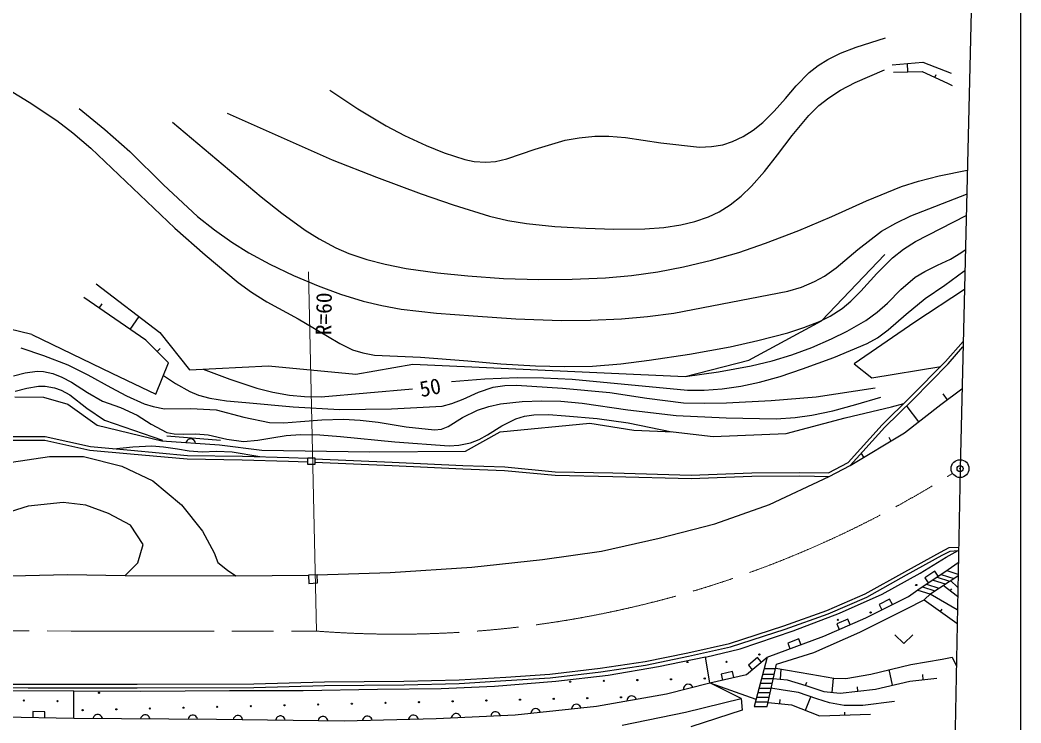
# Model space of a CAD drawing. Units: millimetres, scale not verified. Extents: x 40000 to 680000, y 20000 to 380000.
# Drawn here: x 494883 to 579000, y 254119 to 313214 of the extents above; entities that cross this region are included whole.
import ezdxf
from ezdxf.enums import TextEntityAlignment as Align

# ---------------------------------------------------------------- set-up
doc = ezdxf.new("R2010")
doc.units = ezdxf.units.MM
doc.header["$LTSCALE"] = 1000
doc.header["$PDMODE"] = 32
doc.header["$PDSIZE"] = 500
doc.linetypes.add('CHAIN', pattern=[18.5, 12, -1.5, 3.5, -1.5])
for name, color, linetype, lineweight in [('M-BGD', 7, 'Continuous', 25), ('M-BMK', 2, 'CHAIN', 13), ('M-BMK-OTRS', 5, 'Continuous', 25), ('M-BMK-SRVR', 3, 'Continuous', 25), ('M-STR-HTXT', 7, 'Continuous', 13), ('M-TTL-BAND', 7, 'Continuous', 25)]:
    doc.layers.add(name, color=color, linetype=linetype, lineweight=lineweight)
doc.layers.add('M-OTRS', color=6, linetype='Continuous')
doc.styles.add('ＭＳ ゴシック', font='')
doc.styles.get('ＭＳ ゴシック').set_extended_font_data('MS Gothic')

msp = doc.modelspace()

# ---------------------------------------------------------------- linework, layer by layer
at = {"layer": 'M-BGD'}
for p, q in [((568173, 309433), (570750, 309679)), ((569492, 308850), (569474, 309557)), ((570750, 309679), (573143, 308758)), ((568296, 308820), (570688, 308881)), ((570688, 308881), (572836, 307899)), ((571762, 308390), (571867, 308620)), ((572836, 307899), (573204, 307715)), ((562229, 287923), (567567, 293506)), ((501278, 291025), (506628, 286952)), ((574241, 290563), (570082, 287800)), ((505450, 286314), (500247, 289897)), ((501548, 289001), (501794, 289359)), ((495884, 286781), (491958, 287714)), ((504149, 287209), (504885, 288278)), ((556131, 284605), (562229, 287923)), ((570082, 287800), (564990, 284303)), ((506628, 286952), (509131, 283811)), ((495884, 286781), (502603, 283516)), ((507364, 284399), (505450, 286314)), ((572668, 284518), (574136, 286197)), ((506407, 285357), (506656, 285606)), ((572888, 284314), (574124, 285728)), ((506284, 281749), (507364, 284399)), ((550793, 283255), (556131, 284605)), ((569692, 281503), (572668, 284518)), ((502603, 283516), (506284, 281749)), ((509131, 283811), (515757, 284154)), ((515757, 284154), (523094, 283456)), ((523094, 283456), (527904, 284290)), ((527904, 284290), (543983, 283562)), ((543983, 283562), (550793, 283255)), ((564990, 284303), (566462, 283138)), ((566462, 283138), (572253, 284097)), ((569904, 281290), (572888, 284314)), ((572260, 280880), (574039, 282203)), ((494460, 281545), (496855, 281517)), ((496855, 281517), (498897, 280928)), ((567332, 279182), (569692, 281503)), ((567548, 278974), (569904, 281290)), ((568115, 280703), (569167, 280986)), ((572834, 281283), (572454, 281781)), ((498897, 280928), (501371, 279161)), ((564227, 279761), (568115, 280703)), ((569217, 278524), (572260, 280880)), ((570422, 279444), (569437, 280735)), ((535230, 278585), (542769, 279331)), ((542769, 279331), (546460, 278742)), ((559258, 278447), (564227, 279761)), ((501371, 279161), (506789, 277826)), ((532326, 276957), (535230, 278585)), ((546460, 278742), (549758, 278585)), ((549758, 278585), (553133, 278211)), ((553133, 278211), (559258, 278447)), ((564465, 276016), (567332, 279182)), ((564652, 275775), (567548, 278974)), ((564652, 275775), (569217, 278524)), ((492400, 278199), (496988, 278199)), ((492494, 277899), (496955, 277899)), ((496955, 277899), (500755, 277051)), ((496988, 278199), (500801, 277348)), ((506789, 277826), (511658, 277512)), ((507211, 278269), (511735, 277892)), ((508863, 277789), (508825, 277695)), ((508916, 277866), (508863, 277789)), ((509001, 277940), (508916, 277866)), ((509084, 277983), (509001, 277940)), ((509182, 278009), (509084, 277983)), ((509309, 278000), (509182, 278009)), ((509403, 277962), (509309, 278000)), ((509480, 277909), (509403, 277962)), ((509555, 277824), (509480, 277909)), ((509597, 277741), (509555, 277824)), ((509623, 277644), (509597, 277741)), ((568076, 277836), (567910, 278111)), ((500755, 277051), (504167, 276755)), ((500801, 277348), (504194, 277053)), ((504167, 276755), (508942, 276315)), ((504194, 277053), (508958, 276615)), ((511658, 277512), (515192, 277041)), ((515192, 277041), (524277, 276918)), ((524277, 276918), (532326, 276957)), ((565793, 276462), (565610, 276768)), ((494167, 276043), (497357, 276533)), ((497357, 276533), (500204, 276533)), ((500204, 276533), (503443, 275699)), ((508942, 276315), (513559, 276252)), ((508958, 276615), (513566, 276552)), ((513559, 276252), (517450, 276132)), ((513566, 276552), (517460, 276431)), ((517450, 276132), (519063, 276069)), ((517460, 276431), (519063, 276369)), ((519063, 275859), (519063, 276399)), ((519063, 276399), (519652, 276399)), ((519652, 276399), (519652, 275859)), ((519652, 276338), (526165, 276054)), ((519652, 276037), (526151, 275755)), ((526165, 276054), (532096, 275777)), ((562813, 275144), (564465, 276016)), ((503443, 275699), (506045, 274472)), ((519652, 275859), (519063, 275859)), ((526151, 275755), (532083, 275477)), ((532083, 275477), (535601, 275351)), ((532096, 275777), (535621, 275651)), ((535601, 275351), (539842, 274943)), ((535621, 275651), (539859, 275243)), ((539859, 275243), (544714, 275149)), ((544714, 275149), (551270, 274961)), ((551270, 274961), (556385, 275154)), ((556385, 275154), (560414, 275186)), ((560414, 275186), (562813, 275144)), ((562885, 274843), (564652, 275775)), ((506045, 274472), (508450, 272460)), ((539842, 274943), (544706, 274849)), ((544706, 274849), (551272, 274660)), ((551272, 274660), (556392, 274854)), ((556392, 274854), (560413, 274885)), ((557873, 272493), (562885, 274843)), ((560413, 274885), (562885, 274843)), ((498495, 272652), (495581, 272345)), ((500413, 272422), (498495, 272652)), ((495581, 272345), (492414, 271348)), ((502330, 271732), (500413, 272422)), ((504170, 270735), (502330, 271732)), ((508450, 272460), (510217, 270251)), ((553260, 270873), (557873, 272493)), ((548597, 269646), (553260, 270873)), ((505244, 269124), (504170, 270735)), ((510217, 270251), (511198, 268435)), ((543738, 268566), (548597, 269646)), ((504784, 267590), (505244, 269124)), ((511198, 268435), (511493, 267601)), ((538794, 267859), (543738, 268566)), ((569241, 266829), (572228, 268480)), ((572228, 268480), (572956, 268865)), ((572371, 268216), (573039, 268569)), ((572726, 268050), (573729, 268609)), ((572956, 268865), (573712, 268909)), ((573039, 268569), (573729, 268609)), ((503710, 266517), (504784, 267590)), ((511493, 267601), (512327, 266963)), ((532855, 267220), (538794, 267859)), ((569387, 266567), (572371, 268216)), ((570518, 266725), (572726, 268050)), ((572873, 267019), (573711, 267608)), ((512327, 266963), (513026, 266502)), ((519848, 266582), (525983, 266779)), ((525983, 266779), (532855, 267220)), ((565916, 264977), (569241, 266829)), ((567327, 264958), (570518, 266725)), ((570321, 265302), (572873, 267019)), ((571755, 266880), (570928, 266316)), ((572036, 266467), (571755, 266880)), ((572761, 266941), (573692, 266640)), ((492424, 266456), (498879, 266593)), ((498879, 266593), (503710, 266517)), ((503710, 266517), (513026, 266502)), ((513026, 266502), (519112, 266533)), ((519848, 266582), (519112, 266533)), ((519112, 266533), (519158, 265849)), ((519158, 265849), (519894, 265898)), ((519894, 265898), (519848, 266582)), ((566049, 264708), (569387, 266567)), ((570928, 266316), (571210, 265903)), ((571413, 265017), (573689, 266490)), ((571612, 266132), (572629, 265804)), ((571952, 266371), (572989, 266036)), ((572292, 266611), (573349, 266270)), ((573671, 265537), (573088, 266101)), ((562679, 263574), (565916, 264977)), ((569536, 264762), (570321, 265302)), ((570318, 265295), (571336, 264967)), ((570716, 265566), (571748, 265233)), ((570861, 264464), (571413, 265017)), ((571050, 265794), (572094, 265457)), ((572462, 265695), (573657, 264783)), ((573060, 265239), (573177, 265393)), ((562790, 263295), (566049, 264708)), ((563744, 263338), (567327, 264958)), ((565953, 262946), (569536, 264762)), ((567964, 264526), (567072, 264074)), ((568190, 264080), (567964, 264526)), ((569388, 263728), (570861, 264464)), ((570861, 264464), (573615, 262522)), ((573635, 263620), (571358, 264962)), ((559080, 262283), (562679, 263574)), ((559177, 261999), (562790, 263295)), ((559867, 261866), (563744, 263338)), ((565462, 261765), (569388, 263728)), ((567072, 264074), (567298, 263628)), ((572238, 263493), (572380, 263695)), ((562419, 261424), (565953, 262946)), ((564448, 262842), (563529, 262446)), ((563529, 262446), (563727, 261987)), ((564645, 262383), (564448, 262842)), ((554504, 260797), (559080, 262283)), ((554583, 260507), (559177, 261999)), ((555401, 260344), (559867, 261866)), ((561597, 260047), (565462, 261765)), ((551007, 260017), (554504, 260797)), ((557658, 259657), (562419, 261424)), ((560333, 261183), (559396, 260835)), ((559396, 260835), (559570, 260367)), ((560507, 260715), (560333, 261183)), ((568402, 261527), (569152, 260807)), ((569152, 260807), (569902, 261527)), ((547405, 259274), (551007, 260017)), ((551070, 259724), (554583, 260507)), ((552475, 259641), (555401, 260344)), ((558468, 259065), (561597, 260047)), ((543648, 258726), (547405, 259274)), ((547457, 258978), (551070, 259724)), ((552475, 259641), (548548, 258843)), ((552843, 257494), (552475, 259641)), ((555940, 258185), (557658, 259657)), ((556854, 259626), (556094, 258975)), ((557658, 259657), (556566, 255507)), ((557179, 259246), (556854, 259626)), ((569755, 259048), (572363, 259487)), ((572363, 259487), (573211, 259645)), ((573211, 259645), (573547, 258955)), ((539420, 258217), (543648, 258726)), ((539447, 257918), (543688, 258428)), ((543688, 258428), (547457, 258978)), ((548548, 258843), (544315, 258107)), ((554771, 258436), (553795, 258218)), ((554880, 257948), (554771, 258436)), ((556094, 258975), (556420, 258596)), ((557403, 258688), (558383, 258688)), ((557670, 255507), (558468, 259065)), ((558392, 258729), (561337, 258231)), ((558778, 257811), (558853, 258651)), ((566394, 258231), (569755, 259048)), ((568216, 257304), (567920, 258602)), ((487570, 257440), (495571, 257375)), ((504718, 257375), (514529, 257414)), ((514529, 257414), (520457, 257571)), ((520457, 257571), (527151, 257629)), ((527151, 257629), (531777, 257746)), ((527156, 257329), (531790, 257447)), ((531777, 257746), (535698, 257982)), ((531790, 257447), (535716, 257682)), ((539898, 257616), (534744, 257187)), ((535698, 257982), (539420, 258217)), ((535716, 257682), (539447, 257918)), ((544315, 258107), (539898, 257616)), ((549223, 256573), (552843, 257494)), ((552843, 257494), (555940, 258185)), ((555487, 256186), (552843, 257494)), ((552843, 257494), (556730, 256132)), ((553795, 258218), (553904, 257730)), ((557083, 257470), (558110, 257470)), ((557186, 257863), (558198, 257863)), ((557279, 258216), (558277, 258216)), ((558164, 257863), (559358, 257760)), ((559358, 257760), (560929, 257257)), ((560897, 257257), (560995, 257555)), ((561337, 258231), (563285, 257885)), ((563127, 256692), (563237, 257894)), ((563285, 257885), (564290, 257854)), ((564290, 257854), (566394, 258231)), ((566771, 256975), (569661, 257634)), ((569661, 257634), (571923, 257885)), ((570792, 257760), (570744, 258191)), ((499417, 256788), (487323, 256828)), ((487569, 257140), (495570, 257075)), ((495570, 257075), (504719, 257075)), ((495571, 257375), (504718, 257375)), ((499417, 254511), (499417, 256788)), ((505038, 256776), (499417, 256788)), ((504719, 257075), (514533, 257114)), ((512474, 256819), (505038, 256776)), ((518670, 256819), (512474, 256819)), ((514533, 257114), (520462, 257271)), ((524928, 256941), (518670, 256819)), ((520462, 257271), (527156, 257329)), ((530266, 257003), (524928, 256941)), ((534744, 257187), (530266, 257003)), ((543333, 255530), (549223, 256573)), ((550653, 257036), (550645, 256935)), ((550679, 257125), (550653, 257036)), ((550737, 257222), (550679, 257125)), ((550803, 257289), (550737, 257222)), ((550888, 257343), (550803, 257289)), ((551012, 257375), (550888, 257343)), ((551113, 257367), (551012, 257375)), ((551202, 257341), (551113, 257367)), ((551300, 257283), (551202, 257341)), ((551366, 257217), (551300, 257283)), ((551421, 257132), (551366, 257217)), ((556876, 256685), (557934, 256685)), ((556969, 257039), (558013, 257039)), ((559012, 256880), (557976, 257039)), ((560300, 256692), (559012, 256880)), ((561840, 256158), (560300, 256692)), ((560929, 257257), (562436, 256755)), ((562436, 256755), (563819, 256629)), ((563819, 256629), (566771, 256975)), ((565295, 256802), (565253, 257164)), ((545899, 256082), (545884, 255982)), ((545932, 256169), (545899, 256082)), ((545997, 256262), (545932, 256169)), ((546068, 256323), (545997, 256262)), ((546157, 256371), (546068, 256323)), ((546283, 256394), (546157, 256371)), ((546383, 256379), (546283, 256394)), ((546470, 256346), (546383, 256379)), ((546563, 256281), (546470, 256346)), ((546624, 256210), (546563, 256281)), ((546672, 256122), (546624, 256210)), ((550809, 255035), (555487, 256186)), ((555487, 256186), (555564, 255189)), ((556669, 255900), (557758, 255900)), ((556773, 256292), (557846, 256292)), ((557746, 255846), (559704, 255655)), ((558725, 255751), (558759, 256099)), ((560882, 255184), (561340, 256331)), ((562908, 255812), (561840, 256158)), ((564133, 255592), (562908, 255812)), ((568373, 255938), (565703, 255592)), ((495972, 255079), (495962, 254579)), ((496972, 255060), (495972, 255079)), ((496962, 254560), (496972, 255060)), ((531444, 254904), (531350, 254868)), ((531572, 254910), (531444, 254904)), ((531669, 254882), (531572, 254910)), ((531751, 254838), (531669, 254882)), ((534509, 254886), (534464, 254804)), ((534585, 254969), (534509, 254886)), ((534662, 255021), (534585, 254969)), ((534757, 255057), (534662, 255021)), ((534885, 255063), (534757, 255057)), ((534982, 255036), (534885, 255063)), ((535064, 254992), (534982, 255036)), ((535148, 254915), (535064, 254992)), ((535200, 254838), (535148, 254915)), ((536493, 254801), (543333, 255530)), ((537827, 255040), (537805, 254941)), ((537866, 255125), (537827, 255040)), ((537937, 255213), (537866, 255125)), ((538012, 255269), (537937, 255213)), ((538104, 255311), (538012, 255269)), ((538231, 255325), (538104, 255311)), ((538330, 255303), (538231, 255325)), ((538415, 255264), (538330, 255303)), ((538503, 255193), (538415, 255264)), ((538559, 255118), (538503, 255193)), ((538601, 255026), (538559, 255118)), ((541247, 255405), (541225, 255306)), ((541286, 255489), (541247, 255405)), ((541357, 255577), (541286, 255489)), ((541432, 255633), (541357, 255577)), ((541524, 255675), (541432, 255633)), ((541651, 255689), (541524, 255675)), ((541750, 255667), (541651, 255689)), ((541835, 255628), (541750, 255667)), ((541923, 255557), (541835, 255628)), ((541979, 255483), (541923, 255557)), ((542021, 255390), (541979, 255483)), ((545497, 253927), (550809, 255035)), ((555564, 255189), (551269, 253808)), ((556566, 255507), (557670, 255507)), ((559704, 255655), (562059, 254713)), ((565703, 255592), (564133, 255592)), ((564211, 254791), (564202, 255032)), ((493507, 254628), (499417, 254511)), ((499417, 254511), (511400, 254433)), ((501047, 254596), (501014, 254501)), ((501095, 254676), (501047, 254596)), ((501176, 254756), (501095, 254676)), ((501256, 254803), (501176, 254756)), ((501352, 254835), (501256, 254803)), ((501480, 254834), (501352, 254835)), ((501576, 254801), (501480, 254834)), ((501656, 254753), (501576, 254801)), ((501735, 254672), (501656, 254753)), ((501783, 254592), (501735, 254672)), ((501814, 254495), (501783, 254592)), ((505041, 254571), (505009, 254475)), ((505090, 254650), (505041, 254571)), ((505170, 254730), (505090, 254650)), ((505251, 254777), (505170, 254730)), ((505347, 254809), (505251, 254777)), ((505475, 254808), (505347, 254809)), ((505570, 254775), (505475, 254808)), ((505650, 254727), (505570, 254775)), ((505730, 254646), (505650, 254727)), ((505777, 254566), (505730, 254646)), ((505809, 254470), (505777, 254566)), ((509036, 254545), (509003, 254449)), ((509084, 254624), (509036, 254545)), ((509165, 254704), (509084, 254624)), ((509245, 254751), (509165, 254704)), ((509341, 254783), (509245, 254751)), ((509469, 254782), (509341, 254783)), ((509565, 254749), (509469, 254782)), ((509645, 254701), (509565, 254749)), ((509724, 254620), (509645, 254701)), ((509772, 254540), (509724, 254620)), ((509803, 254444), (509772, 254540)), ((511400, 254433), (522137, 254311)), ((512823, 254513), (512790, 254417)), ((512872, 254592), (512823, 254513)), ((512952, 254672), (512872, 254592)), ((513033, 254719), (512952, 254672)), ((513129, 254750), (513033, 254719)), ((513257, 254748), (513129, 254750)), ((513353, 254715), (513257, 254748)), ((513432, 254666), (513353, 254715)), ((513512, 254585), (513432, 254666)), ((513559, 254505), (513512, 254585)), ((513590, 254408), (513559, 254505)), ((516401, 254472), (516368, 254376)), ((516450, 254552), (516401, 254472)), ((516531, 254631), (516450, 254552)), ((516612, 254678), (516531, 254631)), ((516708, 254709), (516612, 254678)), ((516836, 254707), (516708, 254709)), ((516932, 254674), (516836, 254707)), ((517011, 254625), (516932, 254674)), ((517090, 254544), (517011, 254625)), ((517137, 254464), (517090, 254544)), ((517168, 254367), (517137, 254464)), ((519980, 254431), (519947, 254336)), ((520029, 254511), (519980, 254431)), ((520110, 254590), (520029, 254511)), ((520191, 254637), (520110, 254590)), ((520287, 254668), (520191, 254637)), ((520415, 254666), (520287, 254668)), ((520511, 254633), (520415, 254666)), ((520590, 254584), (520511, 254633)), ((520669, 254503), (520590, 254584)), ((520716, 254423), (520669, 254503)), ((520747, 254326), (520716, 254423)), ((522137, 254311), (529867, 254495)), ((523699, 254444), (523669, 254347)), ((523745, 254525), (523699, 254444)), ((523823, 254607), (523745, 254525)), ((523902, 254657), (523823, 254607)), ((523997, 254691), (523902, 254657)), ((524125, 254694), (523997, 254691)), ((524222, 254664), (524125, 254694)), ((524303, 254618), (524222, 254664)), ((524385, 254540), (524303, 254618)), ((524435, 254461), (524385, 254540)), ((524469, 254366), (524435, 254461)), ((527564, 254536), (527534, 254439)), ((527610, 254617), (527564, 254536)), ((527688, 254699), (527610, 254617)), ((527767, 254749), (527688, 254699)), ((527862, 254783), (527767, 254749)), ((527990, 254786), (527862, 254783)), ((528087, 254756), (527990, 254786)), ((528168, 254710), (528087, 254756)), ((528250, 254632), (528168, 254710)), ((528300, 254553), (528250, 254632)), ((528334, 254458), (528300, 254553)), ((529867, 254495), (536493, 254801)), ((531151, 254650), (531124, 254553)), ((531196, 254732), (531151, 254650)), ((531272, 254816), (531196, 254732)), ((531350, 254868), (531272, 254816)), ((531835, 254762), (531751, 254838)), ((531887, 254684), (531835, 254762)), ((531923, 254590), (531887, 254684)), ((534464, 254804), (534437, 254706)), ((535236, 254743), (535200, 254838)), ((562059, 254713), (566363, 254870))]:
    msp.add_line(p, q, dxfattribs=at)
for points in [[(520929, 307307), (523276, 305758), (525666, 304306), (527196, 303495), (529006, 302663), (530515, 302058), (532265, 301491), (533053, 301332), (534035, 301261), (534839, 301329), (535807, 301545), (538186, 302365), (540700, 303113), (541870, 303321), (543185, 303442), (544365, 303446), (545754, 303341), (548729, 302898), (551991, 302528), (552983, 302568), (553945, 302733), (554752, 302987), (555651, 303412), (556504, 303959), (557305, 304603), (558263, 305546), (559199, 306621), (560111, 307689), (561213, 308808), (561943, 309383), (562770, 309900), (563834, 310426), (565152, 310942), (567614, 311717)], [(512302, 305390), (521121, 301460), (524837, 299989), (528594, 298614), (531273, 297684), (534334, 296737), (535887, 296361), (537446, 296098), (539830, 295868), (542439, 295726), (544784, 295640), (547381, 295655), (548984, 295778), (550412, 295996), (551594, 296278), (552731, 296670), (553627, 297097), (554554, 297673), (555493, 298413), (556367, 299250), (557446, 300471), (558549, 301891), (559769, 303515), (561178, 305195), (562020, 306017), (562847, 306679), (563839, 307319), (565076, 307970), (567518, 309033)], [(493417, 307691), (495638, 306321), (497964, 304764), (499325, 303732), (500839, 302433), (507896, 295720), (510439, 293466), (513205, 291153), (514335, 290330), (515621, 289527), (518253, 288097), (520733, 286637), (521766, 286011), (522833, 285493), (523694, 285225), (524666, 285046), (528525, 284861), (532522, 284565), (535297, 284310), (538203, 284148), (540603, 284085), (542993, 284127), (545380, 284316), (547762, 284607), (551133, 285119), (554550, 285745), (556895, 286263), (559402, 286925), (560764, 287358), (562078, 287882), (562969, 288330), (563969, 288968), (564709, 289575), (565555, 290418), (566898, 291918), (568189, 293216), (569133, 293952), (570144, 294601), (574390, 296775)], [(499840, 305774), (502013, 304003), (504117, 302159), (506944, 299354), (509800, 296685), (511217, 295573), (512694, 294540), (514114, 293654), (515867, 292692), (517853, 291737), (519929, 290860), (521812, 290167), (523725, 289580), (525277, 289203), (526914, 288917), (529895, 288578), (532962, 288335), (536558, 288096), (540351, 287951), (542835, 287969), (545433, 288096), (547626, 288282), (549833, 288572), (559408, 290408), (560552, 290764), (561643, 291222), (562487, 291694), (563456, 292380), (565302, 293934), (567276, 295451), (568487, 296148), (569755, 296749), (574434, 298584)], [(507700, 304623), (515142, 298360), (516878, 296971), (518832, 295554), (520016, 294811), (521418, 294068), (522513, 293597), (524017, 293082), (525566, 292677), (527347, 292326), (529955, 291959), (532510, 291702), (535501, 291496), (538481, 291393), (541287, 291419), (544085, 291550), (546276, 291748), (548480, 292054), (550646, 292460), (552985, 293015), (555293, 293683), (557530, 294442), (560329, 295515), (563092, 296687), (566007, 298002), (568965, 299222), (570390, 299678), (572135, 300115), (574482, 300596)], [(550793, 283255), (553576, 283642), (556333, 284133), (558080, 284550), (559746, 285058), (561435, 285686), (563089, 286409), (564390, 287055), (565948, 287966), (566923, 288666), (567770, 289408), (568913, 290548), (570117, 291589), (570908, 292076), (571992, 292594), (573077, 293119), (573934, 293636), (574321, 293889)], [(531152, 282828), (533944, 283046), (536677, 283158), (538878, 283138), (541276, 283011), (550975, 282095), (552374, 282093), (553881, 282197), (555466, 282428), (557035, 282764), (558751, 283244), (560641, 283885), (563272, 284855), (566064, 286007), (566929, 286493), (567851, 287158), (569339, 288498), (570937, 289799), (572602, 290910), (574186, 292094), (574279, 292167)], [(494951, 285643), (496860, 285016), (498908, 284226), (500590, 283399), (502515, 282330), (503831, 281620), (505309, 280959), (506070, 280717), (507034, 280540), (509234, 280566), (511366, 280451), (513695, 279818), (515859, 279374), (517050, 279356), (518452, 279450), (520258, 279603), (522064, 279652), (523462, 279586), (524975, 279409), (527333, 279014), (529722, 278749), (530304, 278831), (530869, 279046), (532077, 279790), (533332, 280421), (534288, 280731), (535273, 280941), (537084, 281135), (538733, 281209), (540334, 281163), (542129, 281002), (545963, 280441), (550025, 279960), (554220, 279770), (558430, 279688), (560018, 279793), (561418, 279989), (563175, 280359), (565113, 280880), (567231, 281521)], [(494347, 283298), (495329, 283554), (496314, 283684), (496863, 283658), (497648, 283492), (498408, 283202), (499205, 282773), (500547, 281887), (501805, 281170), (503316, 280639), (504718, 280005), (505906, 279252), (507214, 278548), (507838, 278414), (508635, 278388), (509656, 278419), (510688, 278333), (512257, 277970), (513671, 277785), (514858, 277886), (516050, 278091), (517247, 278284), (518465, 278369), (520066, 278344), (521821, 278210), (526394, 277751), (530953, 277426), (531758, 277483), (532739, 277676), (533467, 277960), (534172, 278346), (535372, 279102), (536536, 279696), (537289, 279913), (538074, 280023), (539290, 280042), (540728, 279945), (543380, 279706), (545996, 279356), (549670, 278589)], [(510274, 283870), (512516, 283017), (514781, 282272), (516142, 281925), (517521, 281677), (518788, 281560), (520186, 281546), (527854, 282214)], [(506933, 283342), (507939, 282660), (509152, 281971), (509891, 281671), (510845, 281411), (512234, 281195), (513855, 281055), (517830, 280698), (521719, 280461), (526114, 280539), (530365, 280746), (531182, 280968), (532112, 281340), (533400, 281916), (534637, 282336), (535613, 282489), (536612, 282526), (540464, 282274), (544438, 281907), (547557, 281421), (550646, 281041), (552441, 280993), (554243, 281046), (558015, 281234), (561801, 281531), (566751, 282288)], [(494473, 282005), (495459, 282274), (496445, 282434), (496989, 282435), (497774, 282294), (498346, 282088), (499065, 281705), (500496, 280573), (501995, 279586), (506866, 277895)], [(502747, 277179), (504351, 277346), (505950, 277406), (506928, 277342), (508115, 277152), (509104, 276986), (510195, 276913), (511394, 276971), (512723, 276915), (515027, 276507)]]:
    msp.add_lwpolyline(points, dxfattribs=at)
for centre in [(570199, 265714), (566366, 263409), (563606, 262793), (557013, 259873), (550973, 259241), (554252, 259257), (541110, 257591), (543938, 257659), (546765, 257726), (549593, 257793), (552420, 257861), (501523, 256649), (495203, 256009), (498031, 255953), (519936, 255673), (522764, 255740), (525592, 255807), (528419, 255875), (531247, 255942), (534074, 256009), (536902, 256077), (539730, 256144), (542557, 256211), (545385, 256279), (500143, 255201), (502971, 255269), (505798, 255336), (508626, 255403), (511453, 255471), (514281, 255538), (517109, 255605)]:
    msp.add_circle(centre, 50, dxfattribs=at)
at = {"layer": 'M-BMK'}
for p, q in [((483654, 261911), (499192, 261843)), ((499192, 261843), (519802, 261843))]:
    msp.add_line(p, q, dxfattribs=at)
msp.add_arc((526536, 349050), 87467, 265.58479, 302.27995, dxfattribs=at)
at = {"layer": 'M-BMK-OTRS'}
for p, q in [((575011, 322544), (573880, 275504)), ((573880, 275504), (572952, 227432))]:
    msp.add_line(p, q, dxfattribs=at)
at = {"layer": 'M-BMK-SRVR'}
for radius in [750, 30]:
    msp.add_circle((573880, 275504), radius, dxfattribs=at)
at = {"layer": 'M-OTRS'}
msp.add_point((573880, 275504), dxfattribs=at)
at = {"layer": 'M-STR-HTXT'}
msp.add_line((519802, 261843), (519126, 292045), dxfattribs=at)
at = {"layer": 'M-TTL-BAND'}
msp.add_line((579000, 20000), (579000, 370000), dxfattribs=at)

# ---------------------------------------------------------------- texts
at = {"layer": 'M-BGD', "style": 'ＭＳ ゴシック'}
msp.add_text('50', height=1320, rotation=11.6, dxfattribs=at).set_placement((528680, 281114), align=Align.BOTTOM_LEFT)
at = {"layer": 'M-STR-HTXT', "style": 'ＭＳ ゴシック'}
msp.add_text('R=60', height=1320, rotation=89.2, dxfattribs=at).set_placement((521439, 286703), align=Align.BOTTOM_LEFT)

doc.saveas('drawing.dxf')
